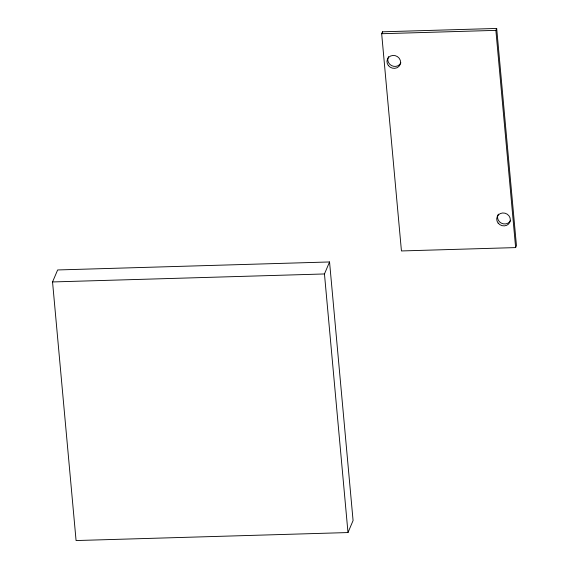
<?xml version="1.0" encoding="UTF-8"?>
<svg xmlns="http://www.w3.org/2000/svg" width="569" height="569" viewBox="0 0 569 569"><rect width="100%" height="100%" fill="white"/><g stroke="black" fill="none" stroke-linecap="round" stroke-linejoin="round"><path stroke-width="0.85" d="M52.547 281.947L57.64 269.955L329.551 261.96L353.079 520.557L347.986 532.556L76.075 540.55L52.547 281.947L324.458 273.959L329.551 261.96M381.671 33.727L382.489 31.807L496.687 28.45L516.453 245.673L515.635 247.593L401.437 250.95L381.671 33.727L495.876 30.37L496.687 28.45M495.876 30.37L515.635 247.593M382.489 31.807L382.645 33.571M324.458 273.959L347.986 532.556M510.656 220.303A6.899 6.387 23 0 1 501.431 223.19A6.899 6.387 23 0 1 498.337 214.136M400.903 62.768A6.899 6.387 23 0 1 391.671 65.655A6.899 6.387 23 0 1 388.577 56.601M498.124 223.084A6.899 6.387 23 0 0 509.838 222.216A6.899 6.387 23 0 0 502.626 212.977A6.899 6.387 23 0 0 498.124 223.084M388.371 65.549A6.899 6.387 23 0 0 400.085 64.688A6.899 6.387 23 0 0 392.873 55.442A6.899 6.387 23 0 0 388.371 65.549"/></g></svg>
